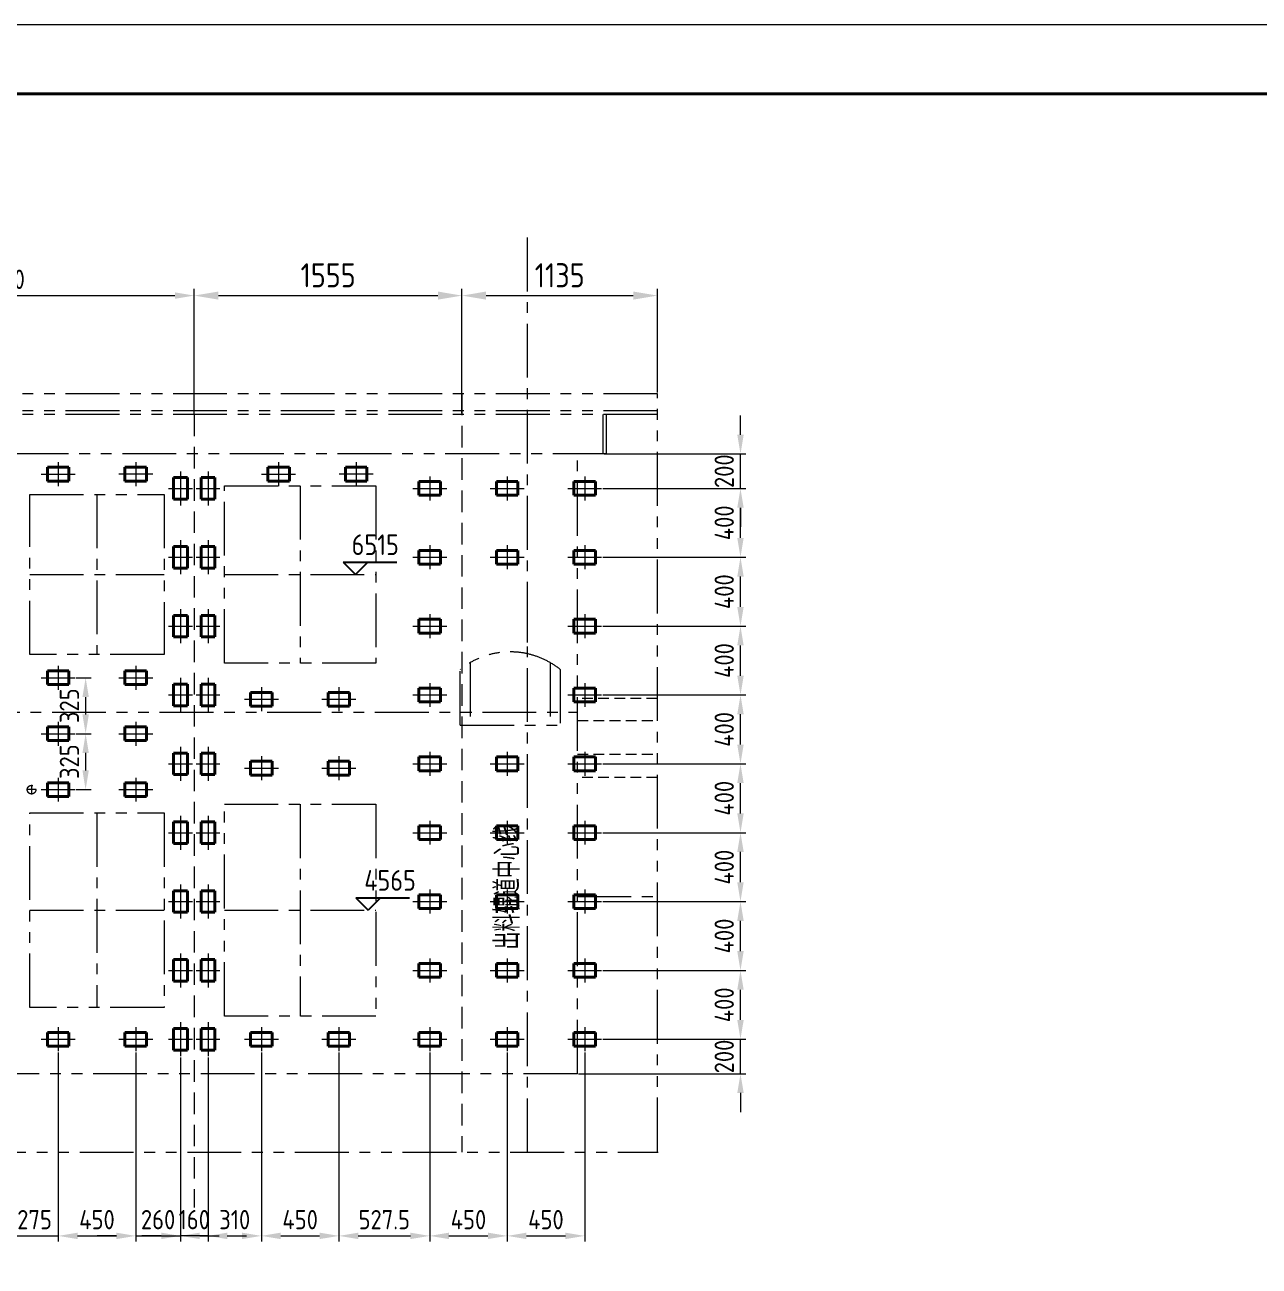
# Model space of a CAD drawing. Header units: millimetres. Extents: x 52110 to 400893, y -153728 to 31997.
# Drawn here: x 219223 to 226392, y -38752 to -31541 of the extents above; entities that cross this region are included whole.
import ezdxf
from ezdxf.enums import TextEntityAlignment as Align

# ---------------------------------------------------------------- set-up
doc = ezdxf.new("R2010")
doc.units = ezdxf.units.MM
doc.header["$LTSCALE"] = 500
for name, pattern in [('CENTER', [2, 1.25, -0.25, 0.25, -0.25]), ('DASHED2', [0.375, 0.25, -0.125]), ('PHANTOM2', [1.25, 0.625, -0.125, 0.125, -0.125, 0.125, -0.125])]:
    doc.linetypes.add(name, pattern=pattern)
for name, color, linetype, lineweight in [('2D', 4, 'PHANTOM2', 20), ('BIAOZHU', 3, 'Continuous', 25), ('SHI', 7, 'Continuous', 40), ('WEN', 3, 'Continuous', 20), ('XI', 2, 'Continuous', 20), ('XU', 6, 'DASHED2', 20), ('ZHONG', 1, 'CENTER', 20)]:
    doc.layers.add(name, color=color, linetype=linetype, lineweight=lineweight)
doc.styles.add('GB', font='gbenor.shx', dxfattribs={"bigfont": 'gbcbig.shx'})
doc.dimstyles.new('ISO-25$0', dxfattribs={"dimscale": 40, "dimtxt": 3.5, "dimasz": 3.5, "dimexe": 1, "dimexo": 0.2, "dimgap": 1.2, "dimtad": 1, "dimtoh": 1, "dimdec": 1, "dimzin": 9, "dimdsep": 46, "dimtxsty": 'GB', "dimcen": 0, "dimclrd": 3, "dimclre": 3, "dimclrt": 256, "dimadec": 0, "dimazin": 2, "dimtfac": 1, "dimtdec": 1, "dimtix": 1, "dimtmove": 0, "dimatfit": 3, "dimldrblk": 'DOTSMALL', "dimfxl": 0, "dimlwd": -1, "dimlwe": 20, "dimarcsym": 0})

# ---------------------------------------------------------------- blocks, each defined once
blk = doc.blocks.new('正标高')
at = {"layer": 'BIAOZHU'}
for p, q in [((-2.4, 2.4), (8, 2.4)), ((-2.4, 2.4), (0, 0)), ((2.4, 2.4), (0, 0))]:
    blk.add_line(p, q, dxfattribs=at)
at = {"layer": 'BIAOZHU', "style": 'GB'}
blk.add_attdef('1000', (-0.7624, 3.76), '', height=4, dxfattribs=at)
at = {"layer": 'BIAOZHU', "style": 'GB', "flags": 10}
blk.add_attdef('+', (-3.12, 3.76), '', height=4, dxfattribs=at)
blk = doc.blocks.new('A$C211F6658')
at = {"layer": 'SHI'}
for p, q in [((-62.5, 40), (-62.5, -40)), ((62.5, 40), (-62.5, 40)), ((62.5, -40), (62.5, 40)), ((-62.5, -40), (62.5, -40))]:
    blk.add_line(p, q, dxfattribs=at)
at = {"layer": 'ZHONG'}
for p, q in [((-98.7, 0), (98.7, 0)), ((0, 69.5), (0, -69.5))]:
    blk.add_line(p, q, dxfattribs=at)
blk = doc.blocks.new('*D1388')
at = {"layer": 'Defpoints', "color": 0}
for p in [(220207.3, -33114.3), (217977.3, -33600.8), (220207.3, -33805.8)]:
    blk.add_point(p, dxfattribs=at)
at = {"layer": 'WEN', "color": 3, "linetype": 'ByBlock', "lineweight": 20}
for p, q in [((217977.3, -33594.4), (217977.3, -33082.3)), ((220207.3, -33799.4), (220207.3, -33082.3))]:
    blk.add_line(p, q, dxfattribs=at)
at = {"layer": 'WEN', "color": 3, "linetype": 'ByBlock'}
blk.add_line((218089.3, -33114.3), (220095.3, -33114.3), dxfattribs=at)
at = {"layer": 'WEN', "color": 3}
for points in [[(218089.3, -33095.6), (218089.3, -33132.9), (217977.3, -33114.3)], [(220095.3, -33095.6), (220095.3, -33132.9), (220207.3, -33114.3)]]:
    blk.add_solid(points, dxfattribs=at)
at = {"layer": 'WEN', "insert": (219092.3, -33019.9), "char_height": 112, "attachment_point": 5, "style": 'GB'}
blk.add_mtext('2230', dxfattribs=at)
blk = doc.blocks.new('_DotSmall')
at = {"color": 0, "linetype": 'ByBlock', "const_width": 0.5}
blk.add_lwpolyline([(-0.0625, 0, 1), (0.0625, 0, 1)], format="xyb", close=True, dxfattribs=at)
blk = doc.blocks.new('*D1389')
at = {"layer": 'Defpoints', "color": 0}
for p in [(222573.5, -37434.3), (223379.7, -37434.3), (222432.3, -37634.3)]:
    blk.add_point(p, dxfattribs=at)
at = {"layer": 'WEN', "color": 3, "linetype": 'ByBlock'}
for p, q in [((223379.7, -37322.3), (223379.7, -37210.3)), ((223379.7, -37634.3), (223379.7, -37434.3)), ((223379.7, -37746.3), (223379.7, -37858.3))]:
    blk.add_line(p, q, dxfattribs=at)
at = {"layer": 'WEN', "color": 3, "linetype": 'ByBlock', "lineweight": 20}
for p, q in [((222579.9, -37434.3), (223411.7, -37434.3)), ((222438.7, -37634.3), (223411.7, -37634.3))]:
    blk.add_line(p, q, dxfattribs=at)
at = {"layer": 'WEN', "color": 3}
for points in [[(223361.1, -37322.3), (223398.4, -37322.3), (223379.7, -37434.3)], [(223361.1, -37746.3), (223398.4, -37746.3), (223379.7, -37634.3)]]:
    blk.add_solid(points, dxfattribs=at)
at = {"layer": 'WEN', "insert": (223285.3, -37534.3), "char_height": 112, "attachment_point": 5, "rotation": 90, "style": 'GB'}
blk.add_mtext('200', dxfattribs=at)
blk = doc.blocks.new('*D1390')
at = {"layer": 'Defpoints', "color": 0}
for p in [(222573.5, -37034.3), (223379.7, -37034.3), (222573.5, -37434.3)]:
    blk.add_point(p, dxfattribs=at)
at = {"layer": 'WEN', "color": 3, "linetype": 'ByBlock', "lineweight": 20}
for p, q in [((222579.9, -37034.3), (223411.7, -37034.3)), ((222579.9, -37434.3), (223411.7, -37434.3))]:
    blk.add_line(p, q, dxfattribs=at)
at = {"layer": 'WEN', "color": 3, "linetype": 'ByBlock'}
blk.add_line((223379.7, -37322.3), (223379.7, -37146.3), dxfattribs=at)
at = {"layer": 'WEN', "color": 3}
for points in [[(223361.1, -37146.3), (223398.4, -37146.3), (223379.7, -37034.3)], [(223361.1, -37322.3), (223398.4, -37322.3), (223379.7, -37434.3)]]:
    blk.add_solid(points, dxfattribs=at)
at = {"layer": 'WEN', "insert": (223285.3, -37234.3), "char_height": 112, "attachment_point": 5, "rotation": 90, "style": 'GB'}
blk.add_mtext('400', dxfattribs=at)
blk = doc.blocks.new('*D1391')
at = {"layer": 'Defpoints', "color": 0}
for p in [(222573.5, -36634.3), (223379.7, -36634.3), (222573.5, -37034.3)]:
    blk.add_point(p, dxfattribs=at)
at = {"layer": 'WEN', "color": 3, "linetype": 'ByBlock', "lineweight": 20}
for p, q in [((222579.9, -36634.3), (223411.7, -36634.3)), ((222579.9, -37034.3), (223411.7, -37034.3))]:
    blk.add_line(p, q, dxfattribs=at)
at = {"layer": 'WEN', "color": 3, "linetype": 'ByBlock'}
blk.add_line((223379.7, -36922.3), (223379.7, -36746.3), dxfattribs=at)
at = {"layer": 'WEN', "color": 3}
for points in [[(223361.1, -36746.3), (223398.4, -36746.3), (223379.7, -36634.3)], [(223361.1, -36922.3), (223398.4, -36922.3), (223379.7, -37034.3)]]:
    blk.add_solid(points, dxfattribs=at)
at = {"layer": 'WEN', "insert": (223285.3, -36834.3), "char_height": 112, "attachment_point": 5, "rotation": 90, "style": 'GB'}
blk.add_mtext('400', dxfattribs=at)
blk = doc.blocks.new('*D1392')
at = {"layer": 'Defpoints', "color": 0}
for p in [(222573.5, -36234.3), (223379.7, -36234.3), (222573.5, -36634.3)]:
    blk.add_point(p, dxfattribs=at)
at = {"layer": 'WEN', "color": 3, "linetype": 'ByBlock', "lineweight": 20}
for p, q in [((222579.9, -36234.3), (223411.7, -36234.3)), ((222579.9, -36634.3), (223411.7, -36634.3))]:
    blk.add_line(p, q, dxfattribs=at)
at = {"layer": 'WEN', "color": 3, "linetype": 'ByBlock'}
blk.add_line((223379.7, -36522.3), (223379.7, -36346.3), dxfattribs=at)
at = {"layer": 'WEN', "color": 3}
for points in [[(223361.1, -36346.3), (223398.4, -36346.3), (223379.7, -36234.3)], [(223361.1, -36522.3), (223398.4, -36522.3), (223379.7, -36634.3)]]:
    blk.add_solid(points, dxfattribs=at)
at = {"layer": 'WEN', "insert": (223285.3, -36434.3), "char_height": 112, "attachment_point": 5, "rotation": 90, "style": 'GB'}
blk.add_mtext('400', dxfattribs=at)
blk = doc.blocks.new('*D1393')
at = {"layer": 'Defpoints', "color": 0}
for p in [(222573.5, -35834.3), (223379.7, -35834.3), (222573.5, -36234.3)]:
    blk.add_point(p, dxfattribs=at)
at = {"layer": 'WEN', "color": 3, "linetype": 'ByBlock', "lineweight": 20}
for p, q in [((222579.9, -35834.3), (223411.7, -35834.3)), ((222579.9, -36234.3), (223411.7, -36234.3))]:
    blk.add_line(p, q, dxfattribs=at)
at = {"layer": 'WEN', "color": 3, "linetype": 'ByBlock'}
blk.add_line((223379.7, -36122.3), (223379.7, -35946.3), dxfattribs=at)
at = {"layer": 'WEN', "color": 3}
for points in [[(223361.1, -35946.3), (223398.4, -35946.3), (223379.7, -35834.3)], [(223361.1, -36122.3), (223398.4, -36122.3), (223379.7, -36234.3)]]:
    blk.add_solid(points, dxfattribs=at)
at = {"layer": 'WEN', "insert": (223285.3, -36034.3), "char_height": 112, "attachment_point": 5, "rotation": 90, "style": 'GB'}
blk.add_mtext('400', dxfattribs=at)
blk = doc.blocks.new('*D1394')
at = {"layer": 'Defpoints', "color": 0}
for p in [(222573.5, -35434.3), (223379.7, -35434.3), (222573.5, -35834.3)]:
    blk.add_point(p, dxfattribs=at)
at = {"layer": 'WEN', "color": 3, "linetype": 'ByBlock', "lineweight": 20}
for p, q in [((222579.9, -35434.3), (223411.7, -35434.3)), ((222579.9, -35834.3), (223411.7, -35834.3))]:
    blk.add_line(p, q, dxfattribs=at)
at = {"layer": 'WEN', "color": 3, "linetype": 'ByBlock'}
blk.add_line((223379.7, -35722.3), (223379.7, -35546.3), dxfattribs=at)
at = {"layer": 'WEN', "color": 3}
for points in [[(223361.1, -35546.3), (223398.4, -35546.3), (223379.7, -35434.3)], [(223361.1, -35722.3), (223398.4, -35722.3), (223379.7, -35834.3)]]:
    blk.add_solid(points, dxfattribs=at)
at = {"layer": 'WEN', "insert": (223285.3, -35634.3), "char_height": 112, "attachment_point": 5, "rotation": 90, "style": 'GB'}
blk.add_mtext('400', dxfattribs=at)
blk = doc.blocks.new('*D1395')
at = {"layer": 'Defpoints', "color": 0}
for p in [(222573.5, -35034.3), (223379.7, -35034.3), (222573.5, -35434.3)]:
    blk.add_point(p, dxfattribs=at)
at = {"layer": 'WEN', "color": 3, "linetype": 'ByBlock', "lineweight": 20}
for p, q in [((222579.9, -35034.3), (223411.7, -35034.3)), ((222579.9, -35434.3), (223411.7, -35434.3))]:
    blk.add_line(p, q, dxfattribs=at)
at = {"layer": 'WEN', "color": 3, "linetype": 'ByBlock'}
blk.add_line((223379.7, -35322.3), (223379.7, -35146.3), dxfattribs=at)
at = {"layer": 'WEN', "color": 3}
for points in [[(223361.1, -35146.3), (223398.4, -35146.3), (223379.7, -35034.3)], [(223361.1, -35322.3), (223398.4, -35322.3), (223379.7, -35434.3)]]:
    blk.add_solid(points, dxfattribs=at)
at = {"layer": 'WEN', "insert": (223285.3, -35234.3), "char_height": 112, "attachment_point": 5, "rotation": 90, "style": 'GB'}
blk.add_mtext('400', dxfattribs=at)
blk = doc.blocks.new('*D1396')
at = {"layer": 'Defpoints', "color": 0}
for p in [(222573.5, -34634.3), (223379.7, -34634.3), (222573.5, -35034.3)]:
    blk.add_point(p, dxfattribs=at)
at = {"layer": 'WEN', "color": 3, "linetype": 'ByBlock', "lineweight": 20}
for p, q in [((222579.9, -34634.3), (223411.7, -34634.3)), ((222579.9, -35034.3), (223411.7, -35034.3))]:
    blk.add_line(p, q, dxfattribs=at)
at = {"layer": 'WEN', "color": 3, "linetype": 'ByBlock'}
blk.add_line((223379.7, -34922.3), (223379.7, -34746.3), dxfattribs=at)
at = {"layer": 'WEN', "color": 3}
for points in [[(223361.1, -34746.3), (223398.4, -34746.3), (223379.7, -34634.3)], [(223361.1, -34922.3), (223398.4, -34922.3), (223379.7, -35034.3)]]:
    blk.add_solid(points, dxfattribs=at)
at = {"layer": 'WEN', "insert": (223285.3, -34834.3), "char_height": 112, "attachment_point": 5, "rotation": 90, "style": 'GB'}
blk.add_mtext('400', dxfattribs=at)
blk = doc.blocks.new('*D1397')
at = {"layer": 'Defpoints', "color": 0}
for p in [(222573.5, -34234.3), (223379.7, -34234.3), (222573.5, -34634.3)]:
    blk.add_point(p, dxfattribs=at)
at = {"layer": 'WEN', "color": 3, "linetype": 'ByBlock', "lineweight": 20}
for p, q in [((222579.9, -34234.3), (223411.7, -34234.3)), ((222579.9, -34634.3), (223411.7, -34634.3))]:
    blk.add_line(p, q, dxfattribs=at)
at = {"layer": 'WEN', "color": 3, "linetype": 'ByBlock'}
blk.add_line((223379.7, -34522.3), (223379.7, -34346.3), dxfattribs=at)
at = {"layer": 'WEN', "color": 3}
for points in [[(223361.1, -34346.3), (223398.4, -34346.3), (223379.7, -34234.3)], [(223361.1, -34522.3), (223398.4, -34522.3), (223379.7, -34634.3)]]:
    blk.add_solid(points, dxfattribs=at)
at = {"layer": 'WEN', "insert": (223285.3, -34434.3), "char_height": 112, "attachment_point": 5, "rotation": 90, "style": 'GB'}
blk.add_mtext('400', dxfattribs=at)
blk = doc.blocks.new('*D1398')
at = {"layer": 'Defpoints', "color": 0}
for p in [(222582.3, -34034.3), (223379.7, -34034.3), (222573.5, -34234.3)]:
    blk.add_point(p, dxfattribs=at)
at = {"layer": 'WEN', "color": 3, "linetype": 'ByBlock'}
for p, q in [((223379.7, -33922.3), (223379.7, -33810.3)), ((223379.7, -34234.3), (223379.7, -34034.3)), ((223379.7, -34346.3), (223379.7, -34458.3))]:
    blk.add_line(p, q, dxfattribs=at)
at = {"layer": 'WEN', "color": 3, "linetype": 'ByBlock', "lineweight": 20}
for p, q in [((222588.7, -34034.3), (223411.7, -34034.3)), ((222579.9, -34234.3), (223411.7, -34234.3))]:
    blk.add_line(p, q, dxfattribs=at)
at = {"layer": 'WEN', "color": 3}
for points in [[(223361.1, -33922.3), (223398.4, -33922.3), (223379.7, -34034.3)], [(223361.1, -34346.3), (223398.4, -34346.3), (223379.7, -34234.3)]]:
    blk.add_solid(points, dxfattribs=at)
at = {"layer": 'WEN', "insert": (223285.3, -34134.3), "char_height": 112, "attachment_point": 5, "rotation": 90, "style": 'GB'}
blk.add_mtext('200', dxfattribs=at)
blk = doc.blocks.new('*D1444')
at = {"layer": 'Defpoints', "color": 0}
for p in [(219142.3, -37533), (219417.3, -37503.8), (219417.3, -38576.4)]:
    blk.add_point(p, dxfattribs=at)
at = {"layer": 'WEN', "color": 3, "linetype": 'ByBlock', "lineweight": 20}
for p, q in [((219142.3, -37539.4), (219142.3, -38608.4)), ((219417.3, -37510.2), (219417.3, -38608.4))]:
    blk.add_line(p, q, dxfattribs=at)
at = {"layer": 'WEN', "color": 3, "linetype": 'ByBlock'}
for p, q in [((219030.3, -38576.4), (218918.3, -38576.4)), ((219142.3, -38576.4), (219417.3, -38576.4)), ((219529.3, -38576.4), (219641.3, -38576.4))]:
    blk.add_line(p, q, dxfattribs=at)
at = {"layer": 'WEN', "color": 3}
for points in [[(219030.3, -38557.7), (219030.3, -38595), (219142.3, -38576.4)], [(219529.3, -38557.7), (219529.3, -38595), (219417.3, -38576.4)]]:
    blk.add_solid(points, dxfattribs=at)
at = {"layer": 'WEN', "insert": (219279.8, -38482), "char_height": 112, "attachment_point": 5, "style": 'GB'}
blk.add_mtext('275', dxfattribs=at)
blk = doc.blocks.new('*D1445')
at = {"layer": 'Defpoints', "color": 0}
for p in [(219417.3, -37533), (219867.3, -37503.8), (219867.3, -38576.4)]:
    blk.add_point(p, dxfattribs=at)
at = {"layer": 'WEN', "color": 3, "linetype": 'ByBlock', "lineweight": 20}
for p, q in [((219417.3, -37539.4), (219417.3, -38608.4)), ((219867.3, -37510.2), (219867.3, -38608.4))]:
    blk.add_line(p, q, dxfattribs=at)
at = {"layer": 'WEN', "color": 3, "linetype": 'ByBlock'}
blk.add_line((219529.3, -38576.4), (219755.3, -38576.4), dxfattribs=at)
at = {"layer": 'WEN', "color": 3}
for points in [[(219529.3, -38557.7), (219529.3, -38595), (219417.3, -38576.4)], [(219755.3, -38557.7), (219755.3, -38595), (219867.3, -38576.4)]]:
    blk.add_solid(points, dxfattribs=at)
at = {"layer": 'WEN', "insert": (219642.3, -38482), "char_height": 112, "attachment_point": 5, "style": 'GB'}
blk.add_mtext('450', dxfattribs=at)
blk = doc.blocks.new('*D1446')
at = {"layer": 'Defpoints', "color": 0}
for p in [(220127.3, -37533), (219867.3, -37568.8), (220127.3, -38576.4)]:
    blk.add_point(p, dxfattribs=at)
at = {"layer": 'WEN', "color": 3, "linetype": 'ByBlock', "lineweight": 20}
for p, q in [((220127.3, -37539.4), (220127.3, -38608.4)), ((219867.3, -37575.2), (219867.3, -38608.4))]:
    blk.add_line(p, q, dxfattribs=at)
at = {"layer": 'WEN', "color": 3, "linetype": 'ByBlock'}
for p, q in [((219755.3, -38576.4), (219643.3, -38576.4)), ((219867.3, -38576.4), (220127.3, -38576.4)), ((220239.3, -38576.4), (220351.3, -38576.4))]:
    blk.add_line(p, q, dxfattribs=at)
at = {"layer": 'WEN', "color": 3}
for points in [[(219755.3, -38557.7), (219755.3, -38595), (219867.3, -38576.4)], [(220239.3, -38557.7), (220239.3, -38595), (220127.3, -38576.4)]]:
    blk.add_solid(points, dxfattribs=at)
at = {"layer": 'WEN', "insert": (219997.3, -38482), "char_height": 112, "attachment_point": 5, "style": 'GB'}
blk.add_mtext('260', dxfattribs=at)
blk = doc.blocks.new('*D1447')
at = {"layer": 'Defpoints', "color": 0}
for p in [(220287.3, -37533), (220597.3, -37503.8), (220597.3, -38576.4)]:
    blk.add_point(p, dxfattribs=at)
at = {"layer": 'WEN', "color": 3, "linetype": 'ByBlock', "lineweight": 20}
for p, q in [((220287.3, -37539.4), (220287.3, -38608.4)), ((220597.3, -37510.2), (220597.3, -38608.4))]:
    blk.add_line(p, q, dxfattribs=at)
at = {"layer": 'WEN', "color": 3, "linetype": 'ByBlock'}
blk.add_line((220399.3, -38576.4), (220485.3, -38576.4), dxfattribs=at)
at = {"layer": 'WEN', "color": 3}
for points in [[(220399.3, -38557.7), (220399.3, -38595), (220287.3, -38576.4)], [(220485.3, -38557.7), (220485.3, -38595), (220597.3, -38576.4)]]:
    blk.add_solid(points, dxfattribs=at)
at = {"layer": 'WEN', "insert": (220442.3, -38482), "char_height": 112, "attachment_point": 5, "style": 'GB'}
blk.add_mtext('310', dxfattribs=at)
blk = doc.blocks.new('*D1448')
at = {"layer": 'Defpoints', "color": 0}
for p in [(220597.3, -37503.8), (221047.3, -37503.8), (221047.3, -38576.4)]:
    blk.add_point(p, dxfattribs=at)
at = {"layer": 'WEN', "color": 3, "linetype": 'ByBlock', "lineweight": 20}
for p, q in [((220597.3, -37510.2), (220597.3, -38608.4)), ((221047.3, -37510.2), (221047.3, -38608.4))]:
    blk.add_line(p, q, dxfattribs=at)
at = {"layer": 'WEN', "color": 3, "linetype": 'ByBlock'}
blk.add_line((220709.3, -38576.4), (220935.3, -38576.4), dxfattribs=at)
at = {"layer": 'WEN', "color": 3}
for points in [[(220709.3, -38557.7), (220709.3, -38595), (220597.3, -38576.4)], [(220935.3, -38557.7), (220935.3, -38595), (221047.3, -38576.4)]]:
    blk.add_solid(points, dxfattribs=at)
at = {"layer": 'WEN', "insert": (220822.3, -38482), "char_height": 112, "attachment_point": 5, "style": 'GB'}
blk.add_mtext('450', dxfattribs=at)
blk = doc.blocks.new('*D1449')
at = {"layer": 'Defpoints', "color": 0}
for p in [(221047.3, -37503.8), (221574.8, -37503.8), (221574.8, -38576.4)]:
    blk.add_point(p, dxfattribs=at)
at = {"layer": 'WEN', "color": 3, "linetype": 'ByBlock', "lineweight": 20}
for p, q in [((221047.3, -37510.2), (221047.3, -38608.4)), ((221574.8, -37510.2), (221574.8, -38608.4))]:
    blk.add_line(p, q, dxfattribs=at)
at = {"layer": 'WEN', "color": 3, "linetype": 'ByBlock'}
blk.add_line((221159.3, -38576.4), (221462.8, -38576.4), dxfattribs=at)
at = {"layer": 'WEN', "color": 3}
for points in [[(221159.3, -38557.7), (221159.3, -38595), (221047.3, -38576.4)], [(221462.8, -38557.7), (221462.8, -38595), (221574.8, -38576.4)]]:
    blk.add_solid(points, dxfattribs=at)
at = {"layer": 'WEN', "insert": (221311, -38482), "char_height": 112, "attachment_point": 5, "style": 'GB'}
blk.add_mtext('527.5', dxfattribs=at)
blk = doc.blocks.new('*D1450')
at = {"layer": 'Defpoints', "color": 0}
for p in [(221574.8, -37503.8), (222024.8, -37503.8), (222024.8, -38576.4)]:
    blk.add_point(p, dxfattribs=at)
at = {"layer": 'WEN', "color": 3, "linetype": 'ByBlock', "lineweight": 20}
for p, q in [((221574.8, -37510.2), (221574.8, -38608.4)), ((222024.8, -37510.2), (222024.8, -38608.4))]:
    blk.add_line(p, q, dxfattribs=at)
at = {"layer": 'WEN', "color": 3, "linetype": 'ByBlock'}
blk.add_line((221686.8, -38576.4), (221912.8, -38576.4), dxfattribs=at)
at = {"layer": 'WEN', "color": 3}
for points in [[(221686.8, -38557.7), (221686.8, -38595), (221574.8, -38576.4)], [(221912.8, -38557.7), (221912.8, -38595), (222024.8, -38576.4)]]:
    blk.add_solid(points, dxfattribs=at)
at = {"layer": 'WEN', "insert": (221799.8, -38482), "char_height": 112, "attachment_point": 5, "style": 'GB'}
blk.add_mtext('450', dxfattribs=at)
blk = doc.blocks.new('*D1451')
at = {"layer": 'Defpoints', "color": 0}
for p in [(222024.8, -37503.8), (222474.8, -37503.8), (222474.8, -38576.4)]:
    blk.add_point(p, dxfattribs=at)
at = {"layer": 'WEN', "color": 3, "linetype": 'ByBlock', "lineweight": 20}
for p, q in [((222024.8, -37510.2), (222024.8, -38608.4)), ((222474.8, -37510.2), (222474.8, -38608.4))]:
    blk.add_line(p, q, dxfattribs=at)
at = {"layer": 'WEN', "color": 3, "linetype": 'ByBlock'}
blk.add_line((222136.8, -38576.4), (222362.8, -38576.4), dxfattribs=at)
at = {"layer": 'WEN', "color": 3}
for points in [[(222136.8, -38557.7), (222136.8, -38595), (222024.8, -38576.4)], [(222362.8, -38557.7), (222362.8, -38595), (222474.8, -38576.4)]]:
    blk.add_solid(points, dxfattribs=at)
at = {"layer": 'WEN', "insert": (222249.8, -38482), "char_height": 112, "attachment_point": 5, "style": 'GB'}
blk.add_mtext('450', dxfattribs=at)
blk = doc.blocks.new('*D1453')
at = {"layer": 'Defpoints', "color": 0}
for p in [(221762.3, -33114.3), (222897.3, -33114.3), (222897.3, -33684.3)]:
    blk.add_point(p, dxfattribs=at)
at = {"layer": 'WEN', "color": 3, "linetype": 'ByBlock', "lineweight": 20}
for p, q in [((221762.3, -33106.3), (221762.3, -33074.3)), ((222897.3, -33676.3), (222897.3, -33074.3))]:
    blk.add_line(p, q, dxfattribs=at)
at = {"layer": 'WEN', "color": 3, "linetype": 'ByBlock'}
blk.add_line((221902.3, -33114.3), (222757.3, -33114.3), dxfattribs=at)
at = {"layer": 'WEN', "color": 3}
for points in [[(221902.3, -33090.9), (221902.3, -33137.6), (221762.3, -33114.3)], [(222757.3, -33090.9), (222757.3, -33137.6), (222897.3, -33114.3)]]:
    blk.add_solid(points, dxfattribs=at)
at = {"layer": 'WEN', "insert": (222329.8, -32996.3), "char_height": 140, "attachment_point": 5, "style": 'GB'}
blk.add_mtext('1135', dxfattribs=at)
blk = doc.blocks.new('*D1467')
at = {"layer": 'Defpoints', "color": 0}
for p in [(219516, -35334.3), (219516, -35659.3), (219576.4, -35659.3)]:
    blk.add_point(p, dxfattribs=at)
at = {"layer": 'WEN', "color": 3, "linetype": 'ByBlock', "lineweight": 20}
for p, q in [((219522.4, -35334.3), (219608.4, -35334.3)), ((219522.4, -35659.3), (219608.4, -35659.3))]:
    blk.add_line(p, q, dxfattribs=at)
at = {"layer": 'WEN', "color": 3, "linetype": 'ByBlock'}
blk.add_line((219576.4, -35446.3), (219576.4, -35547.3), dxfattribs=at)
at = {"layer": 'WEN', "color": 3}
for points in [[(219557.8, -35446.3), (219595.1, -35446.3), (219576.4, -35334.3)], [(219557.8, -35547.3), (219595.1, -35547.3), (219576.4, -35659.3)]]:
    blk.add_solid(points, dxfattribs=at)
at = {"layer": 'WEN', "insert": (219482, -35496.8), "char_height": 112, "attachment_point": 5, "rotation": 90, "style": 'GB'}
blk.add_mtext('325', dxfattribs=at)
blk = doc.blocks.new('*D1468')
at = {"layer": 'Defpoints', "color": 0}
for p in [(219516, -35659.3), (219516, -35984.3), (219576.4, -35984.3)]:
    blk.add_point(p, dxfattribs=at)
at = {"layer": 'WEN', "color": 3, "linetype": 'ByBlock', "lineweight": 20}
for p, q in [((219522.4, -35659.3), (219608.4, -35659.3)), ((219522.4, -35984.3), (219608.4, -35984.3))]:
    blk.add_line(p, q, dxfattribs=at)
at = {"layer": 'WEN', "color": 3, "linetype": 'ByBlock'}
blk.add_line((219576.4, -35771.3), (219576.4, -35872.3), dxfattribs=at)
at = {"layer": 'WEN', "color": 3}
for points in [[(219557.8, -35771.3), (219595.1, -35771.3), (219576.4, -35659.3)], [(219557.8, -35872.3), (219595.1, -35872.3), (219576.4, -35984.3)]]:
    blk.add_solid(points, dxfattribs=at)
at = {"layer": 'WEN', "insert": (219482, -35821.8), "char_height": 112, "attachment_point": 5, "rotation": 90, "style": 'GB'}
blk.add_mtext('325', dxfattribs=at)
blk = doc.blocks.new('A$C5B802F15')
at = {"layer": 'SHI', "color": 3}
for p, q in [((3680.1, 2810.6), (3760.1, 2810.6)), ((3680.1, 2685.6), (3680.1, 2810.6)), ((3760.1, 2810.6), (3760.1, 2685.6)), ((3760.1, 2685.6), (3680.1, 2685.6))]:
    blk.add_line(p, q, dxfattribs=at)
at = {"layer": 'ZHONG'}
for p, q in [((3720.1, 2846.8), (3720.1, 2649.3)), ((3650.7, 2748.1), (3789.6, 2748.1))]:
    blk.add_line(p, q, dxfattribs=at)
blk = doc.blocks.new('A$C437F63FB')
at = {"layer": 'XU'}
blk.add_line((149.5, 2283.5), (149.5, -2322.7), dxfattribs=at)
at = {"layer": 'WEN'}
for p in [(-3650.7, -893), (-3490.7, -893), (-3650.7, -1293), (-3490.7, -1293), (-3650.7, -1693), (-3490.7, -1693), (-3650.7, -2093), (-3650.7, -2093), (-3490.7, -2093), (-3490.7, -2093), (-3650.7, -2493), (-3490.7, -2493), (-3650.7, -2893), (-3490.7, -2893), (-3650.7, -3293), (-3490.7, -3293), (-3650.7, -3693), (-3490.7, -3693), (-3650.7, -4093), (-3490.7, -4093)]:
    blk.add_blockref('A$C5B802F15', p, dxfattribs=at)
blk = doc.blocks.new('*D1469')
at = {"layer": 'Defpoints', "color": 0}
for p in [(221762.3, -33114.3), (220207.3, -33805.8), (221762.3, -33805.8)]:
    blk.add_point(p, dxfattribs=at)
at = {"layer": 'WEN', "color": 3, "linetype": 'ByBlock', "lineweight": 20}
for p, q in [((220207.3, -33797.8), (220207.3, -33074.3)), ((221762.3, -33797.8), (221762.3, -33074.3))]:
    blk.add_line(p, q, dxfattribs=at)
at = {"layer": 'WEN', "color": 3}
blk.add_line((220347.3, -33114.3), (221622.3, -33114.3), dxfattribs=at)
for points in [[(220347.3, -33090.9), (220347.3, -33137.6), (220207.3, -33114.3)], [(221622.3, -33090.9), (221622.3, -33137.6), (221762.3, -33114.3)]]:
    blk.add_solid(points, dxfattribs=at)
at = {"layer": 'WEN', "insert": (220984.8, -32996.3), "char_height": 140, "attachment_point": 5, "style": 'GB'}
blk.add_mtext('1555', dxfattribs=at)
blk = doc.blocks.new('*D1477')
at = {"layer": 'Defpoints', "color": 0}
for p in [(220127.3, -37533), (220287.3, -37533), (220127.3, -38576.4)]:
    blk.add_point(p, dxfattribs=at)
at = {"layer": 'WEN', "color": 3, "linetype": 'ByBlock', "lineweight": 20}
for p, q in [((220127.3, -37539.4), (220127.3, -38608.4)), ((220287.3, -37539.4), (220287.3, -38608.4))]:
    blk.add_line(p, q, dxfattribs=at)
at = {"layer": 'WEN', "color": 3, "linetype": 'ByBlock'}
for p, q in [((220015.3, -38576.4), (219903.3, -38576.4)), ((220287.3, -38576.4), (220127.3, -38576.4)), ((220399.3, -38576.4), (220511.3, -38576.4))]:
    blk.add_line(p, q, dxfattribs=at)
at = {"layer": 'WEN', "color": 3}
for points in [[(220015.3, -38557.7), (220015.3, -38595), (220127.3, -38576.4)], [(220399.3, -38557.7), (220399.3, -38595), (220287.3, -38576.4)]]:
    blk.add_solid(points, dxfattribs=at)
at = {"layer": 'WEN', "insert": (220207.3, -38482), "char_height": 112, "attachment_point": 5, "style": 'GB'}
blk.add_mtext('160', dxfattribs=at)
blk = doc.blocks.new('A$C757A3AD5')
at = {"layer": '2D'}
for points in [[(1020, 3140), (1900, 3140), (1900, 2110), (1020, 2110)], [(-110, 3090), (670, 3090), (670, 2160), (-110, 2160)], [(-110, 1240), (670, 1240), (670, 110), (-110, 110)], [(1020, 1290), (1900, 1290), (1900, 60), (1020, 60)]]:
    blk.add_lwpolyline(points, close=True, dxfattribs=at)
at = {"layer": 'ZHONG', "color": 1, "ltscale": 0.5}
for p, q in [((1460, 3140), (1460, 2110)), ((280, 3090), (280, 2160)), ((-110, 2625), (670, 2625)), ((1020, 2625), (1900, 2625)), ((280, 1240), (280, 110)), ((1460, 1290), (1460, 60)), ((-110, 675), (670, 675)), ((1020, 675), (1900, 675))]:
    blk.add_line(p, q, dxfattribs=at)

msp = doc.modelspace()

# ---------------------------------------------------------------- linework, layer by layer
at = {"layer": '2D'}
for p, q in [((222897.29374, -33684.28693), (201707.29374, -33684.28693)), ((222897.29374, -33684.28693), (201707.29374, -33684.28693)), ((222897.29374, -38085.29391), (222897.29374, -33684.28693)), ((222897.29374, -38085.29391), (222897.29374, -33684.28693)), ((222897.29374, -33784.28693), (201411.29374, -33784.28693)), ((222897.29374, -33784.28693), (201411.29374, -33784.28693)), ((222897.29374, -33804.28693), (201707.29374, -33804.28693)), ((222897.29374, -33804.28693), (201707.29374, -33804.28693)), ((222582.29374, -34034.28693), (222582.29374, -33804.28693)), ((222582.29374, -34034.28693), (222582.29374, -33804.28693)), ((222602.29374, -34034.28693), (222602.29374, -33804.28693)), ((222602.29374, -34034.28693), (222602.29374, -33804.28693)), ((222602.29374, -34034.28693), (201707.29374, -34034.28693)), ((222602.29374, -34034.28693), (201707.29374, -34034.28693)), ((222432.29374, -37634.28693), (222432.29374, -34034.28693)), ((222432.29374, -37634.28693), (222432.29374, -34034.28693)), ((221810.15466, -35246.41823), (221810.15466, -35609.08692)), ((222274.15466, -35246.08427), (222274.15466, -35609.08692)), ((221752.19841, -35609.08692), (221752.19841, -35286.07368)), ((222332.3048, -35285.7657), (222332.15466, -35609.08692)), ((201881.29374, -35534.28028), (222432.29374, -35534.28028)), ((201881.29374, -35534.28028), (222432.29374, -35534.28028)), ((221752.19841, -35609.08692), (222332.15466, -35609.08692)), ((222432.29374, -36604.28693), (222902.29374, -36604.28693)), ((222432.29374, -36604.28693), (222902.29374, -36604.28693)), ((222432.29374, -37634.28693), (201881.29374, -37634.28693)), ((222432.29374, -37634.28693), (201881.29374, -37634.28693)), ((201417.29393, -38090.28693), (222902.29374, -38090.28693)), ((201417.29393, -38090.28693), (222902.29374, -38090.28693))]:
    msp.add_line(p, q, dxfattribs=at)
msp.add_arc((222042.44388, -35648.0869), 464, 51.339809742, 128.721027157, dxfattribs=at)
at = {"layer": 'SHI'}
msp.add_lwpolyline([(196691.34632, -54901.45688), (228931.34632, -54901.45688), (228931.34632, -31941.45688), (196691.34632, -31941.45688)], close=True, dxfattribs=at)
at = {"layer": 'XI'}
msp.add_lwpolyline([(195691.34632, -55301.45688), (229331.34632, -55301.45688), (229331.34632, -31541.45688), (195691.34632, -31541.45688)], close=True, dxfattribs=at)
at = {"layer": 'XU'}
msp.add_line((221762.29714, -33684.28693), (221762.29714, -38090.28693), dxfattribs=at)
at = {"layer": 'XU', "ltscale": 0.5}
for p, q in [((222897.29374, -35454.28693), (222432.29374, -35454.28693)), ((222897.29374, -35454.28693), (222432.29374, -35454.28693)), ((222432.29374, -35581.91902), (222897.29374, -35581.91902)), ((222432.29374, -35581.91902), (222897.29374, -35581.91902)), ((222432.29374, -35777.23952), (222897.29374, -35777.23952)), ((222432.29374, -35777.23952), (222897.29374, -35777.23952)), ((222897.29374, -35914.28693), (222432.29374, -35914.28693)), ((222897.29374, -35914.28693), (222432.29374, -35914.28693))]:
    msp.add_line(p, q, dxfattribs=at)
at = {"layer": 'XU'}
msp.add_circle((219262.29374, -35984.28028), 25, dxfattribs=at)
at = {"layer": 'ZHONG', "color": 1, "ltscale": 0.5}
msp.add_line((222142.29374, -38090.28693), (222142.29374, -32720.99359), dxfattribs=at)
msp.add_line((222142.29374, -38090.28693), (222142.29374, -32720.99359), dxfattribs=at)
msp.add_line((222142.29374, -38090.28693), (222142.29374, -32720.99359), dxfattribs=at)
at = {"layer": 'ZHONG', "color": 1}
msp.add_line((222142.29374, -35129.57376), (222142.29374, -34812.0701), dxfattribs=at)
at = {"layer": 'ZHONG', "linetype": 'CENTER'}
for p, q in [((219262.29374, -35956.78028), (219262.29374, -36011.78028)), ((219289.79374, -35984.28028), (219234.79374, -35984.28028)), ((219289.79374, -35984.28028), (219234.79374, -35984.28028))]:
    msp.add_line(p, q, dxfattribs=at)

# ---------------------------------------------------------------- block references
at = {"layer": 'SHI'}
for p in [(219417.29714, -34151.7836), (220697.29714, -34151.7836), (221574.79714, -34234.28693), (222024.79714, -34234.28693), (222474.79714, -34234.28693), (221574.79714, -34634.28693), (222024.79714, -34634.28693), (222474.79714, -34634.28693), (221574.79714, -35034.28693), (222474.79714, -35034.28693), (219417.29714, -35334.28028), (219867.29714, -35334.28028), (220597.29714, -35459.28028), (221047.29714, -35459.28028), (221574.79714, -35434.28693), (221574.79714, -35434.28693), (222474.79714, -35434.28693), (222474.79714, -35434.28693), (219417.29714, -35659.28028), (219867.29714, -35659.28028), (221574.79714, -35834.28693), (221574.79714, -35834.28693), (222024.79714, -35834.28693), (222474.79714, -35834.28693), (222474.79714, -35834.28693), (220597.29714, -35859.28028), (221047.29714, -35859.28028), (219417.29714, -35984.28028), (219867.29714, -35984.28028), (221574.79714, -36234.28693), (221574.79714, -36234.28693), (222024.79714, -36234.28693), (222474.79714, -36234.28693), (222474.79714, -36234.28693), (221574.79714, -36634.28693), (221574.79714, -36634.28693), (222024.79714, -36634.28693), (222474.79714, -36634.28693), (222474.79714, -36634.28693), (221574.79714, -37034.28693), (221574.79714, -37034.28693), (222024.79714, -37034.28693), (222474.79714, -37034.28693), (222474.79714, -37034.28693), (219417.29714, -37434.28693), (219867.29714, -37434.28693), (220597.29714, -37434.28693), (221047.29714, -37434.28693), (221574.79714, -37434.28693), (221574.79714, -37434.28693), (222024.79714, -37434.28693), (222474.79714, -37434.28693), (222474.79714, -37434.28693)]:
    msp.add_blockref('A$C211F6658', p, dxfattribs=at)
at = {"layer": 'SHI', "xscale": -1}
for p in [(219867.29714, -34151.7836), (221147.29714, -34151.7836)]:
    msp.add_blockref('A$C211F6658', p, dxfattribs=at)
at = {"layer": 'SHI'}
ref = msp.add_blockref('正标高', (221144.26157, -34734.28028), dxfattribs=dict(at, xscale=30, yscale=30, zscale=30))
ref.add_attrib('1000', '6515', (221121.38957, -34621.48028), dxfattribs={"layer": 'BIAOZHU', "height": 120, "style": 'GB'})
ref = msp.add_blockref('正标高', (221144.26157, -34734.28028), dxfattribs=dict(at, xscale=30, yscale=30, zscale=30))
ref.add_attrib('1000', '6515', (221121.38957, -34621.48028), dxfattribs={"layer": 'BIAOZHU', "height": 120, "style": 'GB'})
ref = msp.add_blockref('正标高', (221217.42419, -36684.28028), dxfattribs=dict(at, xscale=30, yscale=30, zscale=30))
ref.add_attrib('1000', '4565', (221194.55219, -36571.48028), dxfattribs={"layer": 'BIAOZHU', "height": 120, "style": 'GB'})
at = {"layer": 'WEN'}
for name, p in [('A$C437F63FB', (220057.80713, -36089.36132)), ('A$C757A3AD5', (219362.29689, -37359.28029))]:
    msp.add_blockref(name, p, dxfattribs=at)

# ---------------------------------------------------------------- texts
at = {"layer": 'WEN', "style": 'GB'}
msp.add_text('出料辊道中心线', height=144, rotation=90, dxfattribs=at).set_placement((222017.19446, -36549.29325), align=Align.MIDDLE)
msp.add_text('出料辊道中心线', height=144, rotation=90, dxfattribs=at).set_placement((222017.19446, -36549.29325), align=Align.MIDDLE)

# ---------------------------------------------------------------- dimensions: what is measured, and where the dimension line sits
at = {"layer": 'WEN'}
for base, p1, p2, override, picture, middle in [((220207.29714, -33114.26353), (217977.29714, -33600.75113), (220207.29714, -33805.81473), {"dimscale": 32, "dimtmove": 1, "dimatfit": 0, "dimfxl": 1.25}, '*D1388', (219092.29714, -33019.86353)), ((221762.29714, -33114.26353), (220207.29714, -33805.81473), (221762.29714, -33805.81473), {"dimatfit": 0, "dimfxl": 1.25}, '*D1469', (220984.79714, -32996.26353)), ((222897.29374, -33114.26353), (221762.29714, -33114.26353), (222897.29374, -33684.28693), {"dimatfit": 0, "dimfxl": 1.25}, '*D1453', (222329.79544, -32996.26353)), ((219417.29714, -38576.38309), (219142.29714, -37533.02315), (219417.29714, -37503.77699), {"dimscale": 32, "dimtmove": 1, "dimatfit": 0, "dimfxl": 1.25}, '*D1444', (219279.79714, -38481.98309)), ((219867.29714, -38576.38309), (219417.29714, -37533.02315), (219867.29714, -37503.77699), {"dimscale": 32, "dimtmove": 1, "dimatfit": 0, "dimfxl": 1.25}, '*D1445', (219642.29714, -38481.98309)), ((220127.29714, -38576.38309), (219867.29714, -37568.77034), (220127.29714, -37533.02315), {"dimscale": 32, "dimtmove": 1, "dimatfit": 0, "dimfxl": 1.25}, '*D1446', (219997.29714, -38481.98309)), ((220127.29714, -38576.38309), (220287.29714, -37533.02315), (220127.29714, -37533.02315), {"dimscale": 32, "dimtmove": 1, "dimatfit": 0, "dimfxl": 1.25}, '*D1477', (220207.29714, -38481.98309)), ((220597.29714, -38576.38309), (220287.29714, -37533.02315), (220597.29714, -37503.77699), {"dimscale": 32, "dimtmove": 1, "dimatfit": 0, "dimfxl": 1.25}, '*D1447', (220442.29714, -38481.98309)), ((221047.29714, -38576.38309), (220597.29714, -37503.77699), (221047.29714, -37503.77699), {"dimscale": 32, "dimtmove": 1, "dimatfit": 0, "dimfxl": 1.25}, '*D1448', (220822.29714, -38481.98309)), ((221574.79714, -38576.38309), (221047.29714, -37503.77699), (221574.79714, -37503.77699), {"dimscale": 32, "dimtmove": 1, "dimatfit": 0, "dimfxl": 1.25}, '*D1449', (221311.04714, -38481.98309)), ((222024.79714, -38576.38309), (221574.79714, -37503.77699), (222024.79714, -37503.77699), {"dimscale": 32, "dimtmove": 1, "dimatfit": 0, "dimfxl": 1.25}, '*D1450', (221799.79714, -38481.98309)), ((222474.79714, -38576.38309), (222024.79714, -37503.77699), (222474.79714, -37503.77699), {"dimscale": 32, "dimtmove": 1, "dimatfit": 0, "dimfxl": 1.25}, '*D1451', (222249.79714, -38481.98309))]:
    dim = msp.add_linear_dim(base=base, p1=p1, p2=p2, dimstyle='ISO-25$0', override=override, dxfattribs=at)
    dim.commit()
    dim.dimension.update_dxf_attribs({"geometry": picture, "text_midpoint": middle})
for base, p1, p2, picture, middle in [((223379.73952, -34034.28693), (222573.53336, -34234.28693), (222582.29374, -34034.28693), '*D1398', (223285.33952, -34134.28693)), ((223379.73952, -34234.28693), (222573.53336, -34634.28693), (222573.53336, -34234.28693), '*D1397', (223285.33952, -34434.28693)), ((223379.73952, -34634.28693), (222573.53336, -35034.28693), (222573.53336, -34634.28693), '*D1396', (223285.33952, -34834.28693)), ((223379.73952, -35034.28693), (222573.53336, -35434.28693), (222573.53336, -35034.28693), '*D1395', (223285.33952, -35234.28693)), ((219576.4217, -35659.28028), (219516.03336, -35334.28028), (219516.03336, -35659.28028), '*D1467', (219482.0217, -35496.78028)), ((223379.73952, -35434.28693), (222573.53336, -35834.28693), (222573.53336, -35434.28693), '*D1394', (223285.33952, -35634.28693)), ((219576.4217, -35984.28028), (219516.03336, -35659.28028), (219516.03336, -35984.28028), '*D1468', (219482.0217, -35821.78028)), ((223379.73952, -35834.28693), (222573.53336, -36234.28693), (222573.53336, -35834.28693), '*D1393', (223285.33952, -36034.28693)), ((223379.73952, -36234.28693), (222573.53336, -36634.28693), (222573.53336, -36234.28693), '*D1392', (223285.33952, -36434.28693)), ((223379.73952, -36634.28693), (222573.53336, -37034.28693), (222573.53336, -36634.28693), '*D1391', (223285.33952, -36834.28693)), ((223379.73952, -37034.28693), (222573.53336, -37434.28693), (222573.53336, -37034.28693), '*D1390', (223285.33952, -37234.28693)), ((223379.73952, -37434.28693), (222432.29374, -37634.28693), (222573.53336, -37434.28693), '*D1389', (223285.33952, -37534.28693))]:
    dim = msp.add_linear_dim(base=base, p1=p1, p2=p2, angle=90, dimstyle='ISO-25$0', override={"dimscale": 32, "dimtmove": 1, "dimatfit": 0, "dimfxl": 1.25}, dxfattribs=at)
    dim.commit()
    dim.dimension.update_dxf_attribs({"geometry": picture, "text_midpoint": middle})

doc.saveas('drawing.dxf')
